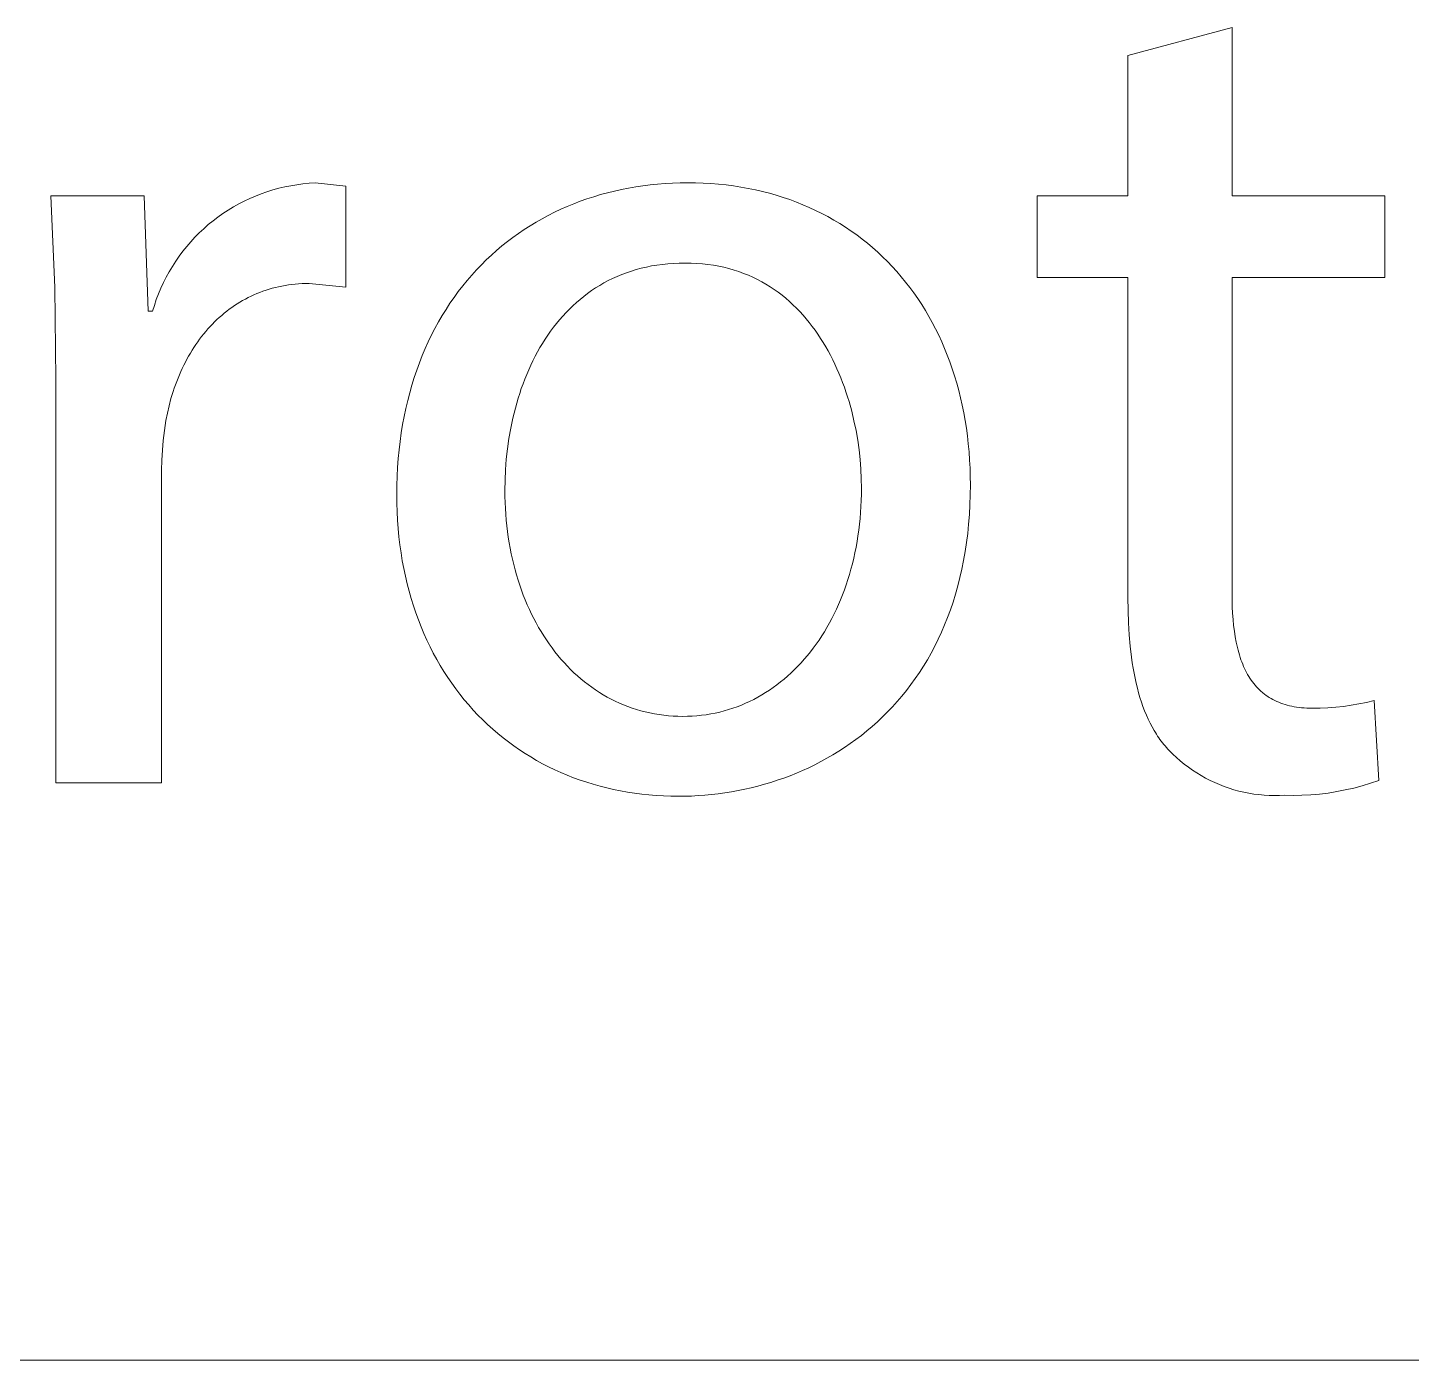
# Model space of a CAD drawing. Header units: millimetres. Extents: x 0 to 4030, y -54 to 2762.
# Drawn here: x 3394.1 to 3440.13, y -53.58 to -9.24 of the extents above; entities that cross this region are included whole.
import ezdxf

# ---------------------------------------------------------------- set-up
doc = ezdxf.new("R2010")
doc.units = ezdxf.units.MM
doc.header["$MEASUREMENT"] = 0
doc.layers.add('Domyślny', color=7, linetype='Continuous', true_color=0x000000)

msp = doc.modelspace()

# ---------------------------------------------------------------- linework, layer by layer
at = {"layer": 'Domyślny', "color": 18, "lineweight": 15, "true_color": 0x000000}
for p, q in [((3430.706, -10.167), (3434.169, -9.241)), ((3434.169, -9.241), (3434.169, -14.838)), ((3430.706, -14.838), (3430.706, -10.167)), ((3401.867, -14.769), (3402.06, -14.701)), ((3402.06, -14.701), (3402.255, -14.64)), ((3402.255, -14.64), (3402.452, -14.586)), ((3402.452, -14.586), (3402.651, -14.539)), ((3402.651, -14.539), (3402.851, -14.499)), ((3402.851, -14.499), (3403.053, -14.466)), ((3403.053, -14.466), (3403.256, -14.439)), ((3403.256, -14.439), (3403.46, -14.42)), ((3403.46, -14.42), (3403.664, -14.408)), ((3403.664, -14.408), (3404.684, -14.516)), ((3404.684, -14.516), (3404.684, -17.871)), ((3413.388, -14.733), (3413.62, -14.676)), ((3413.62, -14.676), (3413.854, -14.624)), ((3413.854, -14.624), (3414.09, -14.577)), ((3414.09, -14.577), (3414.329, -14.536)), ((3414.329, -14.536), (3414.57, -14.5)), ((3414.57, -14.5), (3414.812, -14.47)), ((3414.812, -14.47), (3415.057, -14.445)), ((3415.057, -14.445), (3415.304, -14.425)), ((3415.304, -14.425), (3415.553, -14.411)), ((3415.553, -14.411), (3415.803, -14.403)), ((3415.803, -14.403), (3416.055, -14.4)), ((3416.055, -14.4), (3416.317, -14.403)), ((3416.317, -14.403), (3416.576, -14.412)), ((3416.576, -14.412), (3416.832, -14.427)), ((3416.832, -14.427), (3417.085, -14.447)), ((3417.085, -14.447), (3417.336, -14.474)), ((3417.336, -14.474), (3417.583, -14.506)), ((3417.583, -14.506), (3417.828, -14.544)), ((3417.828, -14.544), (3418.07, -14.587)), ((3418.07, -14.587), (3418.309, -14.636)), ((3418.309, -14.636), (3418.544, -14.691)), ((3418.544, -14.691), (3418.777, -14.751)), ((3394.999, -17.89), (3394.873, -14.838)), ((3394.873, -14.838), (3397.973, -14.838)), ((3397.973, -14.838), (3398.108, -18.676)), ((3400.944, -15.206), (3401.122, -15.105)), ((3401.122, -15.105), (3401.304, -15.012)), ((3401.304, -15.012), (3401.488, -14.924)), ((3401.488, -14.924), (3401.676, -14.843)), ((3401.676, -14.843), (3401.867, -14.769)), ((3411.838, -15.283), (3412.051, -15.189)), ((3412.051, -15.189), (3412.267, -15.1)), ((3412.267, -15.1), (3412.486, -15.016)), ((3412.486, -15.016), (3412.708, -14.938)), ((3412.708, -14.938), (3412.932, -14.864)), ((3412.932, -14.864), (3413.159, -14.796)), ((3413.159, -14.796), (3413.388, -14.733)), ((3418.777, -14.751), (3419.006, -14.816)), ((3419.006, -14.816), (3419.233, -14.887)), ((3419.233, -14.887), (3419.456, -14.963)), ((3419.456, -14.963), (3419.675, -15.044)), ((3419.675, -15.044), (3419.892, -15.131)), ((3419.892, -15.131), (3420.105, -15.223)), ((3427.687, -17.549), (3427.687, -14.838)), ((3427.687, -14.838), (3430.706, -14.838)), ((3434.169, -14.838), (3439.255, -14.838)), ((3439.255, -14.838), (3439.255, -17.549)), ((3400.268, -15.666), (3400.431, -15.542)), ((3400.431, -15.542), (3400.598, -15.424)), ((3400.598, -15.424), (3400.769, -15.312)), ((3400.769, -15.312), (3400.944, -15.206)), ((3411.015, -15.711), (3411.216, -15.597)), ((3411.216, -15.597), (3411.42, -15.487)), ((3411.42, -15.487), (3411.627, -15.383)), ((3411.627, -15.383), (3411.838, -15.283)), ((3420.105, -15.223), (3420.314, -15.32)), ((3420.314, -15.32), (3420.52, -15.422)), ((3420.52, -15.422), (3420.723, -15.529)), ((3420.723, -15.529), (3420.922, -15.641)), ((3420.922, -15.641), (3421.117, -15.758)), ((3399.663, -16.216), (3399.807, -16.07)), ((3399.807, -16.07), (3399.956, -15.93)), ((3399.956, -15.93), (3400.11, -15.795)), ((3400.11, -15.795), (3400.268, -15.666)), ((3410.244, -16.22), (3410.431, -16.085)), ((3410.431, -16.085), (3410.622, -15.956)), ((3410.622, -15.956), (3410.817, -15.831)), ((3410.817, -15.831), (3411.015, -15.711)), ((3421.117, -15.758), (3421.309, -15.879)), ((3421.309, -15.879), (3421.497, -16.006)), ((3421.497, -16.006), (3421.681, -16.137)), ((3399.263, -16.68), (3399.391, -16.521)), ((3399.391, -16.521), (3399.525, -16.366)), ((3399.525, -16.366), (3399.663, -16.216)), ((3409.702, -16.654), (3409.879, -16.504)), ((3409.879, -16.504), (3410.059, -16.36)), ((3410.059, -16.36), (3410.244, -16.22)), ((3421.681, -16.137), (3421.862, -16.273)), ((3421.862, -16.273), (3422.038, -16.414)), ((3422.038, -16.414), (3422.211, -16.56)), ((3422.211, -16.56), (3422.38, -16.71)), ((3398.913, -17.184), (3399.024, -17.012)), ((3399.024, -17.012), (3399.141, -16.844)), ((3399.141, -16.844), (3399.263, -16.68)), ((3409.194, -17.131), (3409.359, -16.967)), ((3409.359, -16.967), (3409.529, -16.808)), ((3409.529, -16.808), (3409.702, -16.654)), ((3422.38, -16.71), (3422.545, -16.864)), ((3422.545, -16.864), (3422.706, -17.023)), ((3422.706, -17.023), (3422.863, -17.187)), ((3398.71, -17.539), (3398.809, -17.36)), ((3398.809, -17.36), (3398.913, -17.184)), ((3408.721, -17.652), (3408.875, -17.474)), ((3408.875, -17.474), (3409.032, -17.3)), ((3409.032, -17.3), (3409.194, -17.131)), ((3413.866, -17.453), (3413.712, -17.517)), ((3414.023, -17.394), (3413.866, -17.453)), ((3414.184, -17.339), (3414.023, -17.394)), ((3414.347, -17.29), (3414.184, -17.339)), ((3414.514, -17.245), (3414.347, -17.29)), ((3414.685, -17.205), (3414.514, -17.245)), ((3414.859, -17.17), (3414.685, -17.205)), ((3415.036, -17.14), (3414.859, -17.17)), ((3415.217, -17.115), (3415.036, -17.14)), ((3415.401, -17.096), (3415.217, -17.115)), ((3415.589, -17.082), (3415.401, -17.096)), ((3415.78, -17.074), (3415.589, -17.082)), ((3415.974, -17.071), (3415.78, -17.074)), ((3416.169, -17.074), (3415.974, -17.071)), ((3416.361, -17.083), (3416.169, -17.074)), ((3416.549, -17.098), (3416.361, -17.083)), ((3416.733, -17.119), (3416.549, -17.098)), ((3416.913, -17.145), (3416.733, -17.119)), ((3417.09, -17.177), (3416.913, -17.145)), ((3417.263, -17.214), (3417.09, -17.177)), ((3417.432, -17.257), (3417.263, -17.214)), ((3417.599, -17.305), (3417.432, -17.257)), ((3417.761, -17.358), (3417.599, -17.305)), ((3417.92, -17.416), (3417.761, -17.358)), ((3418.076, -17.479), (3417.92, -17.416)), ((3418.228, -17.547), (3418.076, -17.479)), ((3422.863, -17.187), (3423.015, -17.354)), ((3423.015, -17.354), (3423.164, -17.526)), ((3395.034, -20.944), (3394.999, -17.89)), ((3398.453, -18.095), (3398.532, -17.907)), ((3398.532, -17.907), (3398.618, -17.721)), ((3398.618, -17.721), (3398.71, -17.539)), ((3402.132, -17.942), (3402.029, -17.975)), ((3402.237, -17.912), (3402.132, -17.942)), ((3402.342, -17.884), (3402.237, -17.912)), ((3402.449, -17.859), (3402.342, -17.884)), ((3402.557, -17.836), (3402.449, -17.859)), ((3402.666, -17.816), (3402.557, -17.836)), ((3402.777, -17.799), (3402.666, -17.816)), ((3402.888, -17.784), (3402.777, -17.799)), ((3403.001, -17.772), (3402.888, -17.784)), ((3403.114, -17.762), (3403.001, -17.772)), ((3403.229, -17.755), (3403.114, -17.762)), ((3403.345, -17.751), (3403.229, -17.755)), ((3403.462, -17.75), (3403.345, -17.751)), ((3404.684, -17.871), (3403.462, -17.75)), ((3408.427, -18.023), (3408.572, -17.835)), ((3408.572, -17.835), (3408.721, -17.652)), ((3412.993, -17.901), (3412.859, -17.99)), ((3413.13, -17.816), (3412.993, -17.901)), ((3413.271, -17.734), (3413.13, -17.816)), ((3413.415, -17.658), (3413.271, -17.734)), ((3413.562, -17.585), (3413.415, -17.658)), ((3413.712, -17.517), (3413.562, -17.585)), ((3418.376, -17.619), (3418.228, -17.547)), ((3418.521, -17.696), (3418.376, -17.619)), ((3418.663, -17.777), (3418.521, -17.696)), ((3418.801, -17.862), (3418.663, -17.777)), ((3418.936, -17.952), (3418.801, -17.862)), ((3419.068, -18.045), (3418.936, -17.952)), ((3423.164, -17.526), (3423.308, -17.703)), ((3423.308, -17.703), (3423.448, -17.883)), ((3423.448, -17.883), (3423.584, -18.068)), ((3430.706, -17.549), (3427.687, -17.549)), ((3430.706, -28.204), (3430.706, -17.549)), ((3439.255, -17.549), (3434.169, -17.549)), ((3434.169, -17.549), (3434.169, -28.07)), ((3398.314, -18.48), (3398.38, -18.287)), ((3398.38, -18.287), (3398.453, -18.095)), ((3401.158, -18.375), (3401.068, -18.431)), ((3401.25, -18.322), (3401.158, -18.375)), ((3401.343, -18.27), (3401.25, -18.322)), ((3401.437, -18.221), (3401.343, -18.27)), ((3401.532, -18.174), (3401.437, -18.221)), ((3401.629, -18.13), (3401.532, -18.174)), ((3401.727, -18.087), (3401.629, -18.13)), ((3401.827, -18.047), (3401.727, -18.087)), ((3401.927, -18.01), (3401.827, -18.047)), ((3402.029, -17.975), (3401.927, -18.01)), ((3408.018, -18.614), (3408.15, -18.412)), ((3408.15, -18.412), (3408.286, -18.215)), ((3408.286, -18.215), (3408.427, -18.023)), ((3412.354, -18.385), (3412.236, -18.493)), ((3412.476, -18.281), (3412.354, -18.385)), ((3412.6, -18.18), (3412.476, -18.281)), ((3412.728, -18.083), (3412.6, -18.18)), ((3412.859, -17.99), (3412.728, -18.083)), ((3419.196, -18.143), (3419.068, -18.045)), ((3419.321, -18.244), (3419.196, -18.143)), ((3419.443, -18.349), (3419.321, -18.244)), ((3419.561, -18.458), (3419.443, -18.349)), ((3423.584, -18.068), (3423.716, -18.257)), ((3423.716, -18.257), (3423.843, -18.45)), ((3398.108, -18.676), (3398.255, -18.676)), ((3398.255, -18.676), (3398.314, -18.48)), ((3400.557, -18.812), (3400.476, -18.883)), ((3400.638, -18.743), (3400.557, -18.812)), ((3400.722, -18.677), (3400.638, -18.743)), ((3400.806, -18.612), (3400.722, -18.677)), ((3400.892, -18.55), (3400.806, -18.612)), ((3400.979, -18.489), (3400.892, -18.55)), ((3401.068, -18.431), (3400.979, -18.489)), ((3407.768, -19.031), (3407.89, -18.82)), ((3407.89, -18.82), (3408.018, -18.614)), ((3411.901, -18.836), (3411.796, -18.957)), ((3412.01, -18.718), (3411.901, -18.836)), ((3412.121, -18.604), (3412.01, -18.718)), ((3412.236, -18.493), (3412.121, -18.604)), ((3419.676, -18.57), (3419.561, -18.458)), ((3419.788, -18.685), (3419.676, -18.57)), ((3419.897, -18.804), (3419.788, -18.685)), ((3420.002, -18.926), (3419.897, -18.804)), ((3423.843, -18.45), (3423.965, -18.647)), ((3423.965, -18.647), (3424.083, -18.848)), ((3424.083, -18.848), (3424.197, -19.053)), ((3400.097, -19.265), (3400.026, -19.348)), ((3400.17, -19.185), (3400.097, -19.265)), ((3400.244, -19.106), (3400.17, -19.185)), ((3400.32, -19.03), (3400.244, -19.106)), ((3400.398, -18.955), (3400.32, -19.03)), ((3400.476, -18.883), (3400.398, -18.955)), ((3407.536, -19.466), (3407.65, -19.246)), ((3407.65, -19.246), (3407.768, -19.031)), ((3411.594, -19.209), (3411.498, -19.339)), ((3411.693, -19.082), (3411.594, -19.209)), ((3411.796, -18.957), (3411.693, -19.082)), ((3420.104, -19.05), (3420.002, -18.926)), ((3420.203, -19.178), (3420.104, -19.05)), ((3420.299, -19.308), (3420.203, -19.178)), ((3420.392, -19.441), (3420.299, -19.308)), ((3424.197, -19.053), (3424.306, -19.262)), ((3424.306, -19.262), (3424.411, -19.474)), ((3399.693, -19.787), (3399.631, -19.88)), ((3399.756, -19.695), (3399.693, -19.787)), ((3399.821, -19.606), (3399.756, -19.695)), ((3399.888, -19.518), (3399.821, -19.606)), ((3399.956, -19.432), (3399.888, -19.518)), ((3400.026, -19.348), (3399.956, -19.432)), ((3407.324, -19.919), (3407.428, -19.69)), ((3407.428, -19.69), (3407.536, -19.466)), ((3411.228, -19.745), (3411.144, -19.886)), ((3411.315, -19.607), (3411.228, -19.745)), ((3411.405, -19.471), (3411.315, -19.607)), ((3411.498, -19.339), (3411.405, -19.471)), ((3420.482, -19.577), (3420.392, -19.441)), ((3420.569, -19.715), (3420.482, -19.577)), ((3420.652, -19.855), (3420.569, -19.715)), ((3424.411, -19.474), (3424.511, -19.691)), ((3424.511, -19.691), (3424.606, -19.911)), ((3399.455, -20.169), (3399.399, -20.269)), ((3399.512, -20.071), (3399.455, -20.169)), ((3399.57, -19.975), (3399.512, -20.071)), ((3399.631, -19.88), (3399.57, -19.975)), ((3407.132, -20.39), (3407.226, -20.153)), ((3407.226, -20.153), (3407.324, -19.919)), ((3410.985, -20.174), (3410.91, -20.322)), ((3411.063, -20.029), (3410.985, -20.174)), ((3411.144, -19.886), (3411.063, -20.029)), ((3420.733, -19.998), (3420.652, -19.855)), ((3420.811, -20.142), (3420.733, -19.998)), ((3420.885, -20.289), (3420.811, -20.142)), ((3424.606, -19.911), (3424.696, -20.135)), ((3424.696, -20.135), (3424.782, -20.362)), ((3399.194, -20.684), (3399.147, -20.791)), ((3399.243, -20.578), (3399.194, -20.684)), ((3399.293, -20.473), (3399.243, -20.578)), ((3399.346, -20.37), (3399.293, -20.473)), ((3399.399, -20.269), (3399.346, -20.37)), ((3406.96, -20.879), (3407.043, -20.632)), ((3407.043, -20.632), (3407.132, -20.39)), ((3410.77, -20.623), (3410.704, -20.777)), ((3410.838, -20.471), (3410.77, -20.623)), ((3410.91, -20.322), (3410.838, -20.471)), ((3420.957, -20.437), (3420.885, -20.289)), ((3421.025, -20.587), (3420.957, -20.437)), ((3421.091, -20.739), (3421.025, -20.587)), ((3424.782, -20.362), (3424.862, -20.593)), ((3424.862, -20.593), (3424.938, -20.827)), ((3395.034, -34.365), (3395.034, -20.944)), ((3399.017, -21.122), (3398.977, -21.235)), ((3399.059, -21.01), (3399.017, -21.122)), ((3399.102, -20.9), (3399.059, -21.01)), ((3399.147, -20.791), (3399.102, -20.9)), ((3406.809, -21.385), (3406.882, -21.13)), ((3406.882, -21.13), (3406.96, -20.879)), ((3410.581, -21.09), (3410.523, -21.249)), ((3410.641, -20.933), (3410.581, -21.09)), ((3410.704, -20.777), (3410.641, -20.933)), ((3421.154, -20.892), (3421.091, -20.739)), ((3421.214, -21.047), (3421.154, -20.892)), ((3421.271, -21.203), (3421.214, -21.047)), ((3424.938, -20.827), (3425.009, -21.065)), ((3425.009, -21.065), (3425.075, -21.307)), ((3398.868, -21.583), (3398.804, -21.822)), ((3398.939, -21.35), (3398.868, -21.583)), ((3398.977, -21.235), (3398.939, -21.35)), ((3406.742, -21.644), (3406.809, -21.385)), ((3410.418, -21.572), (3410.37, -21.735)), ((3410.469, -21.41), (3410.418, -21.572)), ((3410.523, -21.249), (3410.469, -21.41)), ((3421.325, -21.36), (3421.271, -21.203)), ((3421.376, -21.518), (3421.325, -21.36)), ((3421.425, -21.677), (3421.376, -21.518)), ((3425.075, -21.307), (3425.136, -21.552)), ((3425.136, -21.552), (3425.192, -21.8)), ((3398.747, -22.065), (3398.698, -22.313)), ((3398.804, -21.822), (3398.747, -22.065)), ((3406.624, -22.176), (3406.68, -21.908)), ((3406.68, -21.908), (3406.742, -21.644)), ((3410.281, -22.066), (3410.241, -22.234)), ((3410.324, -21.9), (3410.281, -22.066)), ((3410.37, -21.735), (3410.324, -21.9)), ((3421.514, -21.997), (3421.425, -21.677)), ((3421.591, -22.319), (3421.514, -21.997)), ((3425.192, -21.8), (3425.243, -22.051)), ((3425.243, -22.051), (3425.289, -22.306)), ((3398.698, -22.313), (3398.65, -22.641)), ((3406.528, -22.724), (3406.573, -22.448)), ((3406.573, -22.448), (3406.624, -22.176)), ((3410.241, -22.234), (3410.17, -22.571)), ((3421.658, -22.642), (3421.591, -22.319)), ((3425.289, -22.306), (3425.329, -22.563)), ((3398.611, -22.971), (3398.582, -23.301)), ((3398.65, -22.641), (3398.611, -22.971)), ((3406.456, -23.29), (3406.489, -23.005)), ((3406.489, -23.005), (3406.528, -22.724)), ((3410.11, -22.912), (3410.061, -23.255)), ((3410.17, -22.571), (3410.11, -22.912)), ((3421.714, -22.966), (3421.658, -22.642)), ((3421.76, -23.29), (3421.714, -22.966)), ((3425.329, -22.563), (3425.364, -22.824)), ((3425.364, -22.824), (3425.394, -23.088)), ((3398.582, -23.301), (3398.561, -23.632)), ((3406.428, -23.578), (3406.456, -23.29)), ((3410.061, -23.255), (3410.024, -23.6)), ((3421.795, -23.612), (3421.76, -23.29)), ((3425.394, -23.088), (3425.419, -23.355)), ((3425.419, -23.355), (3425.438, -23.625)), ((3398.561, -23.632), (3398.551, -23.964)), ((3406.391, -24.168), (3406.407, -23.871)), ((3406.407, -23.871), (3406.428, -23.578)), ((3410.024, -23.6), (3409.997, -23.947)), ((3421.82, -23.931), (3421.795, -23.612)), ((3421.834, -24.248), (3421.82, -23.931)), ((3425.438, -23.625), (3425.452, -23.898)), ((3425.452, -23.898), (3425.46, -24.174)), ((3398.551, -23.964), (3398.551, -34.365)), ((3406.382, -24.469), (3406.391, -24.168)), ((3409.981, -24.294), (3409.975, -24.64)), ((3409.997, -23.947), (3409.981, -24.294)), ((3421.839, -24.559), (3421.834, -24.248)), ((3425.46, -24.174), (3425.463, -24.452)), ((3406.379, -24.774), (3406.382, -24.469)), ((3406.382, -25.062), (3406.379, -24.774)), ((3409.975, -24.64), (3409.977, -24.84)), ((3409.977, -24.84), (3409.983, -25.038)), ((3421.832, -24.969), (3421.837, -24.765)), ((3421.837, -24.765), (3421.839, -24.559)), ((3425.459, -24.787), (3425.448, -25.116)), ((3425.463, -24.452), (3425.459, -24.787)), ((3406.391, -25.346), (3406.382, -25.062)), ((3409.983, -25.038), (3409.992, -25.235)), ((3409.992, -25.235), (3410.004, -25.43)), ((3421.81, -25.37), (3421.823, -25.17)), ((3421.823, -25.17), (3421.832, -24.969)), ((3425.448, -25.116), (3425.43, -25.439)), ((3406.405, -25.627), (3406.391, -25.346)), ((3406.426, -25.904), (3406.405, -25.627)), ((3410.004, -25.43), (3410.02, -25.623)), ((3410.02, -25.623), (3410.039, -25.815)), ((3421.75, -25.958), (3421.773, -25.764)), ((3421.773, -25.764), (3421.793, -25.568)), ((3421.793, -25.568), (3421.81, -25.37)), ((3425.405, -25.756), (3425.374, -26.067)), ((3425.43, -25.439), (3425.405, -25.756)), ((3406.452, -26.178), (3406.426, -25.904)), ((3406.484, -26.448), (3406.452, -26.178)), ((3410.039, -25.815), (3410.062, -26.004)), ((3410.062, -26.004), (3410.088, -26.192)), ((3410.088, -26.192), (3410.118, -26.378)), ((3421.693, -26.339), (3421.723, -26.15)), ((3421.723, -26.15), (3421.75, -25.958)), ((3425.374, -26.067), (3425.335, -26.373)), ((3406.521, -26.715), (3406.484, -26.448)), ((3410.118, -26.378), (3410.151, -26.562)), ((3410.151, -26.562), (3410.187, -26.744)), ((3421.622, -26.712), (3421.659, -26.527)), ((3421.659, -26.527), (3421.693, -26.339)), ((3425.29, -26.673), (3425.239, -26.966)), ((3425.335, -26.373), (3425.29, -26.673)), ((3406.564, -26.978), (3406.521, -26.715)), ((3406.613, -27.237), (3406.564, -26.978)), ((3410.187, -26.744), (3410.226, -26.923)), ((3410.226, -26.923), (3410.269, -27.101)), ((3410.269, -27.101), (3410.314, -27.276)), ((3421.491, -27.254), (3421.538, -27.076)), ((3421.538, -27.076), (3421.582, -26.895)), ((3421.582, -26.895), (3421.622, -26.712)), ((3425.239, -26.966), (3425.181, -27.255)), ((3406.667, -27.493), (3406.613, -27.237)), ((3406.726, -27.745), (3406.667, -27.493)), ((3410.314, -27.276), (3410.363, -27.45)), ((3410.363, -27.45), (3410.415, -27.62)), ((3421.331, -27.774), (3421.388, -27.603)), ((3421.388, -27.603), (3421.441, -27.43)), ((3421.441, -27.43), (3421.491, -27.254)), ((3425.116, -27.537), (3425.046, -27.814)), ((3425.181, -27.255), (3425.116, -27.537)), ((3406.79, -27.993), (3406.726, -27.745)), ((3406.86, -28.237), (3406.79, -27.993)), ((3410.415, -27.62), (3410.47, -27.789)), ((3410.47, -27.789), (3410.528, -27.955)), ((3410.528, -27.955), (3410.589, -28.119)), ((3421.21, -28.109), (3421.272, -27.943)), ((3421.272, -27.943), (3421.331, -27.774)), ((3425.046, -27.814), (3424.97, -28.084)), ((3434.169, -28.07), (3434.171, -28.295)), ((3406.934, -28.478), (3406.86, -28.237)), ((3407.014, -28.714), (3406.934, -28.478)), ((3410.589, -28.119), (3410.653, -28.28)), ((3410.653, -28.28), (3410.72, -28.439)), ((3410.72, -28.439), (3410.79, -28.595)), ((3421.005, -28.59), (3421.076, -28.432)), ((3421.076, -28.432), (3421.144, -28.272)), ((3421.144, -28.272), (3421.21, -28.109)), ((3424.888, -28.35), (3424.8, -28.609)), ((3424.97, -28.084), (3424.888, -28.35)), ((3430.711, -28.628), (3430.706, -28.204)), ((3434.171, -28.295), (3434.177, -28.513)), ((3434.177, -28.513), (3434.188, -28.726)), ((3407.099, -28.947), (3407.014, -28.714)), ((3407.188, -29.176), (3407.099, -28.947)), ((3410.79, -28.595), (3410.863, -28.749)), ((3410.863, -28.749), (3410.939, -28.899)), ((3410.939, -28.899), (3411.017, -29.047)), ((3420.774, -29.047), (3420.853, -28.897)), ((3420.853, -28.897), (3420.93, -28.745)), ((3420.93, -28.745), (3421.005, -28.59)), ((3424.706, -28.863), (3424.607, -29.111)), ((3424.8, -28.609), (3424.706, -28.863)), ((3430.724, -29.039), (3430.711, -28.628)), ((3434.188, -28.726), (3434.203, -28.931)), ((3434.203, -28.931), (3434.222, -29.131)), ((3407.283, -29.401), (3407.188, -29.176)), ((3407.382, -29.621), (3407.283, -29.401)), ((3411.017, -29.047), (3411.098, -29.193)), ((3411.098, -29.193), (3411.182, -29.335)), ((3411.182, -29.335), (3411.269, -29.475)), ((3420.518, -29.477), (3420.606, -29.337)), ((3420.606, -29.337), (3420.691, -29.193)), ((3420.691, -29.193), (3420.774, -29.047)), ((3424.503, -29.354), (3424.393, -29.591)), ((3424.607, -29.111), (3424.503, -29.354)), ((3430.747, -29.436), (3430.724, -29.039)), ((3430.78, -29.82), (3430.747, -29.436)), ((3434.222, -29.131), (3434.246, -29.324)), ((3434.246, -29.324), (3434.275, -29.511)), ((3407.486, -29.838), (3407.382, -29.621)), ((3407.595, -30.051), (3407.486, -29.838)), ((3411.269, -29.475), (3411.358, -29.611)), ((3411.358, -29.611), (3411.45, -29.745)), ((3411.45, -29.745), (3411.544, -29.876)), ((3411.544, -29.876), (3411.641, -30.003)), ((3420.14, -30.008), (3420.238, -29.88)), ((3420.238, -29.88), (3420.334, -29.749)), ((3420.334, -29.749), (3420.427, -29.615)), ((3420.427, -29.615), (3420.518, -29.477)), ((3424.278, -29.823), (3424.158, -30.049)), ((3424.393, -29.591), (3424.278, -29.823)), ((3430.824, -30.19), (3430.78, -29.82)), ((3434.275, -29.511), (3434.309, -29.691)), ((3434.309, -29.691), (3434.327, -29.778)), ((3434.327, -29.778), (3434.347, -29.864)), ((3434.347, -29.864), (3434.368, -29.948)), ((3407.708, -30.259), (3407.595, -30.051)), ((3407.826, -30.463), (3407.708, -30.259)), ((3411.641, -30.003), (3411.741, -30.128)), ((3411.741, -30.128), (3411.843, -30.249)), ((3411.843, -30.249), (3411.947, -30.367)), ((3411.947, -30.367), (3412.054, -30.481)), ((3419.722, -30.488), (3419.83, -30.373)), ((3419.83, -30.373), (3419.936, -30.255)), ((3419.936, -30.255), (3420.039, -30.133)), ((3420.039, -30.133), (3420.14, -30.008)), ((3424.033, -30.269), (3423.904, -30.484)), ((3424.158, -30.049), (3424.033, -30.269)), ((3430.849, -30.37), (3430.824, -30.19)), ((3430.877, -30.546), (3430.849, -30.37)), ((3434.368, -29.948), (3434.391, -30.031)), ((3434.391, -30.031), (3434.415, -30.111)), ((3434.415, -30.111), (3434.44, -30.191)), ((3434.44, -30.191), (3434.466, -30.268)), ((3434.466, -30.268), (3434.494, -30.344)), ((3434.494, -30.344), (3434.523, -30.418)), ((3407.948, -30.663), (3407.826, -30.463)), ((3408.075, -30.859), (3407.948, -30.663)), ((3412.054, -30.481), (3412.164, -30.593)), ((3412.164, -30.593), (3412.275, -30.701)), ((3412.275, -30.701), (3412.389, -30.805)), ((3412.389, -30.805), (3412.506, -30.906)), ((3419.267, -30.913), (3419.384, -30.812)), ((3419.384, -30.812), (3419.499, -30.707)), ((3419.499, -30.707), (3419.612, -30.599)), ((3419.612, -30.599), (3419.722, -30.488)), ((3423.769, -30.693), (3423.63, -30.897)), ((3423.904, -30.484), (3423.769, -30.693)), ((3430.908, -30.719), (3430.877, -30.546)), ((3430.942, -30.888), (3430.908, -30.719)), ((3434.523, -30.418), (3434.553, -30.49)), ((3434.553, -30.49), (3434.585, -30.561)), ((3434.585, -30.561), (3434.618, -30.629)), ((3434.618, -30.629), (3434.652, -30.696)), ((3434.652, -30.696), (3434.688, -30.762)), ((3434.688, -30.762), (3434.726, -30.825)), ((3434.726, -30.825), (3434.764, -30.887)), ((3408.206, -31.051), (3408.075, -30.859)), ((3408.341, -31.238), (3408.206, -31.051)), ((3408.481, -31.421), (3408.341, -31.238)), ((3412.506, -30.906), (3412.624, -31.004)), ((3412.624, -31.004), (3412.745, -31.098)), ((3412.745, -31.098), (3412.868, -31.188)), ((3412.868, -31.188), (3412.993, -31.275)), ((3412.993, -31.275), (3413.12, -31.358)), ((3418.65, -31.363), (3418.777, -31.28)), ((3418.777, -31.28), (3418.903, -31.194)), ((3418.903, -31.194), (3419.026, -31.104)), ((3419.026, -31.104), (3419.148, -31.01)), ((3419.148, -31.01), (3419.267, -30.913)), ((3423.34, -31.289), (3423.188, -31.477)), ((3423.487, -31.096), (3423.34, -31.289)), ((3423.63, -30.897), (3423.487, -31.096)), ((3430.979, -31.054), (3430.942, -30.888)), ((3431.018, -31.216), (3430.979, -31.054)), ((3431.061, -31.374), (3431.018, -31.216)), ((3434.764, -30.887), (3434.804, -30.947)), ((3434.804, -30.947), (3434.846, -31.005)), ((3434.846, -31.005), (3434.889, -31.061)), ((3434.889, -31.061), (3434.934, -31.116)), ((3434.934, -31.116), (3434.98, -31.169)), ((3434.98, -31.169), (3435.028, -31.22)), ((3435.028, -31.22), (3435.077, -31.269)), ((3435.077, -31.269), (3435.127, -31.316)), ((3408.625, -31.6), (3408.481, -31.421)), ((3408.772, -31.774), (3408.625, -31.6)), ((3413.12, -31.358), (3413.249, -31.437)), ((3413.249, -31.437), (3413.381, -31.512)), ((3413.381, -31.512), (3413.514, -31.583)), ((3413.514, -31.583), (3413.649, -31.651)), ((3413.649, -31.651), (3413.787, -31.714)), ((3413.787, -31.714), (3413.926, -31.774)), ((3417.844, -31.777), (3417.983, -31.718)), ((3417.983, -31.718), (3418.12, -31.655)), ((3418.12, -31.655), (3418.255, -31.588)), ((3418.255, -31.588), (3418.389, -31.517)), ((3418.389, -31.517), (3418.52, -31.442)), ((3418.52, -31.442), (3418.65, -31.363)), ((3423.032, -31.659), (3422.873, -31.836)), ((3423.188, -31.477), (3423.032, -31.659)), ((3431.106, -31.529), (3431.061, -31.374)), ((3431.154, -31.679), (3431.106, -31.529)), ((3431.206, -31.827), (3431.154, -31.679)), ((3435.127, -31.316), (3435.18, -31.362)), ((3435.18, -31.362), (3435.206, -31.384)), ((3435.206, -31.384), (3435.233, -31.405)), ((3435.233, -31.405), (3435.261, -31.426)), ((3435.261, -31.426), (3435.289, -31.447)), ((3435.289, -31.447), (3435.317, -31.467)), ((3435.317, -31.467), (3435.346, -31.487)), ((3435.346, -31.487), (3435.375, -31.506)), ((3435.375, -31.506), (3435.404, -31.525)), ((3435.404, -31.525), (3435.465, -31.561)), ((3435.465, -31.561), (3435.526, -31.595)), ((3435.526, -31.595), (3435.59, -31.628)), ((3435.59, -31.628), (3435.655, -31.658)), ((3435.655, -31.658), (3435.722, -31.687)), ((3435.722, -31.687), (3435.79, -31.713)), ((3435.79, -31.713), (3435.86, -31.738)), ((3435.86, -31.738), (3435.932, -31.761)), ((3435.932, -31.761), (3436.006, -31.782)), ((3438.131, -31.787), (3438.387, -31.742)), ((3438.387, -31.742), (3438.641, -31.689)), ((3438.641, -31.689), (3438.893, -31.627)), ((3438.893, -31.627), (3439.054, -34.284)), ((3408.924, -31.943), (3408.772, -31.774)), ((3409.08, -32.109), (3408.924, -31.943)), ((3409.239, -32.269), (3409.08, -32.109)), ((3413.926, -31.774), (3414.067, -31.829)), ((3414.067, -31.829), (3414.21, -31.88)), ((3414.21, -31.88), (3414.355, -31.927)), ((3414.355, -31.927), (3414.501, -31.97)), ((3414.501, -31.97), (3414.649, -32.008)), ((3414.649, -32.008), (3414.799, -32.042)), ((3414.799, -32.042), (3414.951, -32.072)), ((3414.951, -32.072), (3415.104, -32.097)), ((3415.104, -32.097), (3415.259, -32.118)), ((3415.259, -32.118), (3415.416, -32.134)), ((3415.416, -32.134), (3415.573, -32.146)), ((3415.573, -32.146), (3415.733, -32.153)), ((3415.733, -32.153), (3415.894, -32.156)), ((3415.894, -32.156), (3416.052, -32.153)), ((3416.052, -32.153), (3416.21, -32.146)), ((3416.21, -32.146), (3416.366, -32.135)), ((3416.366, -32.135), (3416.52, -32.119)), ((3416.52, -32.119), (3416.673, -32.098)), ((3416.673, -32.098), (3416.825, -32.073)), ((3416.825, -32.073), (3416.975, -32.043)), ((3416.975, -32.043), (3417.124, -32.01)), ((3417.124, -32.01), (3417.271, -31.972)), ((3417.271, -31.972), (3417.417, -31.929)), ((3417.417, -31.929), (3417.561, -31.883)), ((3417.561, -31.883), (3417.703, -31.832)), ((3417.703, -31.832), (3417.844, -31.777)), ((3422.542, -32.174), (3422.371, -32.335)), ((3422.709, -32.008), (3422.542, -32.174)), ((3422.873, -31.836), (3422.709, -32.008)), ((3431.26, -31.97), (3431.206, -31.827)), ((3431.318, -32.11), (3431.26, -31.97)), ((3431.378, -32.245), (3431.318, -32.11)), ((3436.006, -31.782), (3436.081, -31.801)), ((3436.081, -31.801), (3436.158, -31.818)), ((3436.158, -31.818), (3436.237, -31.833)), ((3436.237, -31.833), (3436.318, -31.846)), ((3436.318, -31.846), (3436.4, -31.857)), ((3436.4, -31.857), (3436.484, -31.866)), ((3436.484, -31.866), (3436.57, -31.873)), ((3436.57, -31.873), (3436.658, -31.878)), ((3436.658, -31.878), (3436.748, -31.881)), ((3436.748, -31.881), (3436.839, -31.882)), ((3436.839, -31.882), (3437.099, -31.88)), ((3437.099, -31.88), (3437.358, -31.87)), ((3437.358, -31.87), (3437.617, -31.851)), ((3437.617, -31.851), (3437.875, -31.823)), ((3437.875, -31.823), (3438.131, -31.787)), ((3409.402, -32.425), (3409.239, -32.269)), ((3409.57, -32.577), (3409.402, -32.425)), ((3409.74, -32.724), (3409.57, -32.577)), ((3422.019, -32.641), (3421.838, -32.786)), ((3422.197, -32.491), (3422.019, -32.641)), ((3422.371, -32.335), (3422.197, -32.491)), ((3431.442, -32.377), (3431.378, -32.245)), ((3431.509, -32.505), (3431.442, -32.377)), ((3431.58, -32.629), (3431.509, -32.505)), ((3431.617, -32.69), (3431.58, -32.629)), ((3409.915, -32.866), (3409.74, -32.724)), ((3410.092, -33.003), (3409.915, -32.866)), ((3410.274, -33.136), (3410.092, -33.003)), ((3410.459, -33.264), (3410.274, -33.136)), ((3421.468, -33.061), (3421.278, -33.191)), ((3421.655, -32.927), (3421.468, -33.061)), ((3421.838, -32.786), (3421.655, -32.927)), ((3431.654, -32.75), (3431.617, -32.69)), ((3431.692, -32.808), (3431.654, -32.75)), ((3431.731, -32.866), (3431.692, -32.808)), ((3431.771, -32.923), (3431.731, -32.866)), ((3431.812, -32.978), (3431.771, -32.923)), ((3431.854, -33.033), (3431.812, -32.978)), ((3431.896, -33.086), (3431.854, -33.033)), ((3431.94, -33.139), (3431.896, -33.086)), ((3431.984, -33.191), (3431.94, -33.139)), ((3410.647, -33.388), (3410.459, -33.264)), ((3410.838, -33.506), (3410.647, -33.388)), ((3411.033, -33.619), (3410.838, -33.506)), ((3420.693, -33.549), (3420.493, -33.658)), ((3420.891, -33.435), (3420.693, -33.549)), ((3421.086, -33.315), (3420.891, -33.435)), ((3421.278, -33.191), (3421.086, -33.315)), ((3432.029, -33.241), (3431.984, -33.191)), ((3432.075, -33.291), (3432.029, -33.241)), ((3432.195, -33.411), (3432.075, -33.291)), ((3432.32, -33.527), (3432.195, -33.411)), ((3432.448, -33.638), (3432.32, -33.527)), ((3411.231, -33.728), (3411.033, -33.619)), ((3411.431, -33.832), (3411.231, -33.728)), ((3411.635, -33.93), (3411.431, -33.832)), ((3411.842, -34.024), (3411.635, -33.93)), ((3412.052, -34.112), (3411.842, -34.024)), ((3419.673, -34.044), (3419.463, -34.128)), ((3419.881, -33.955), (3419.673, -34.044)), ((3420.087, -33.861), (3419.881, -33.955)), ((3420.291, -33.762), (3420.087, -33.861)), ((3420.493, -33.658), (3420.291, -33.762)), ((3432.58, -33.745), (3432.448, -33.638)), ((3432.716, -33.848), (3432.58, -33.745)), ((3432.855, -33.945), (3432.716, -33.848)), ((3432.997, -34.038), (3432.855, -33.945)), ((3433.142, -34.126), (3432.997, -34.038)), ((3398.551, -34.365), (3395.034, -34.365)), ((3412.264, -34.196), (3412.052, -34.112)), ((3412.48, -34.274), (3412.264, -34.196)), ((3412.698, -34.347), (3412.48, -34.274)), ((3412.918, -34.415), (3412.698, -34.347)), ((3413.141, -34.478), (3412.918, -34.415)), ((3413.367, -34.536), (3413.141, -34.478)), ((3418.392, -34.474), (3418.174, -34.529)), ((3418.609, -34.415), (3418.392, -34.474)), ((3418.825, -34.351), (3418.609, -34.415)), ((3419.039, -34.281), (3418.825, -34.351)), ((3419.252, -34.207), (3419.039, -34.281)), ((3419.463, -34.128), (3419.252, -34.207)), ((3433.291, -34.208), (3433.142, -34.126)), ((3433.442, -34.286), (3433.291, -34.208)), ((3433.596, -34.358), (3433.442, -34.286)), ((3433.752, -34.425), (3433.596, -34.358)), ((3433.91, -34.487), (3433.752, -34.425)), ((3434.071, -34.543), (3433.91, -34.487)), ((3438.501, -34.463), (3438.22, -34.538)), ((3438.779, -34.378), (3438.501, -34.463)), ((3439.054, -34.284), (3438.779, -34.378)), ((3413.595, -34.588), (3413.367, -34.536)), ((3413.826, -34.635), (3413.595, -34.588)), ((3414.058, -34.676), (3413.826, -34.635)), ((3414.293, -34.712), (3414.058, -34.676)), ((3414.53, -34.743), (3414.293, -34.712)), ((3414.77, -34.768), (3414.53, -34.743)), ((3415.011, -34.787), (3414.77, -34.768)), ((3415.254, -34.802), (3415.011, -34.787)), ((3415.499, -34.81), (3415.254, -34.802)), ((3415.746, -34.813), (3415.499, -34.81)), ((3415.967, -34.81), (3415.746, -34.813)), ((3416.189, -34.804), (3415.967, -34.81)), ((3416.41, -34.792), (3416.189, -34.804)), ((3416.632, -34.776), (3416.41, -34.792)), ((3416.853, -34.755), (3416.632, -34.776)), ((3417.075, -34.729), (3416.853, -34.755)), ((3417.296, -34.698), (3417.075, -34.729)), ((3417.516, -34.663), (3417.296, -34.698)), ((3417.736, -34.623), (3417.516, -34.663)), ((3417.956, -34.578), (3417.736, -34.623)), ((3418.174, -34.529), (3417.956, -34.578)), ((3434.233, -34.593), (3434.071, -34.543)), ((3434.397, -34.638), (3434.233, -34.593)), ((3434.562, -34.677), (3434.397, -34.638)), ((3434.729, -34.71), (3434.562, -34.677)), ((3434.897, -34.738), (3434.729, -34.71)), ((3435.065, -34.759), (3434.897, -34.738)), ((3435.234, -34.775), (3435.065, -34.759)), ((3435.404, -34.785), (3435.234, -34.775)), ((3435.574, -34.79), (3435.404, -34.785)), ((3435.744, -34.788), (3435.574, -34.79)), ((3435.913, -34.781), (3435.744, -34.788)), ((3436.204, -34.785), (3435.913, -34.781)), ((3436.495, -34.78), (3436.204, -34.785)), ((3436.785, -34.765), (3436.495, -34.78)), ((3437.075, -34.739), (3436.785, -34.765)), ((3437.364, -34.704), (3437.075, -34.739)), ((3437.651, -34.658), (3437.364, -34.704)), ((3437.936, -34.603), (3437.651, -34.658)), ((3438.22, -34.538), (3437.936, -34.603)), ((4026.418, -53.579), (0.001, -53.579)), ((4026.418, -53.579), (2507.181, -53.579))]:
    msp.add_line(p, q, dxfattribs=at)

doc.saveas('drawing.dxf')
